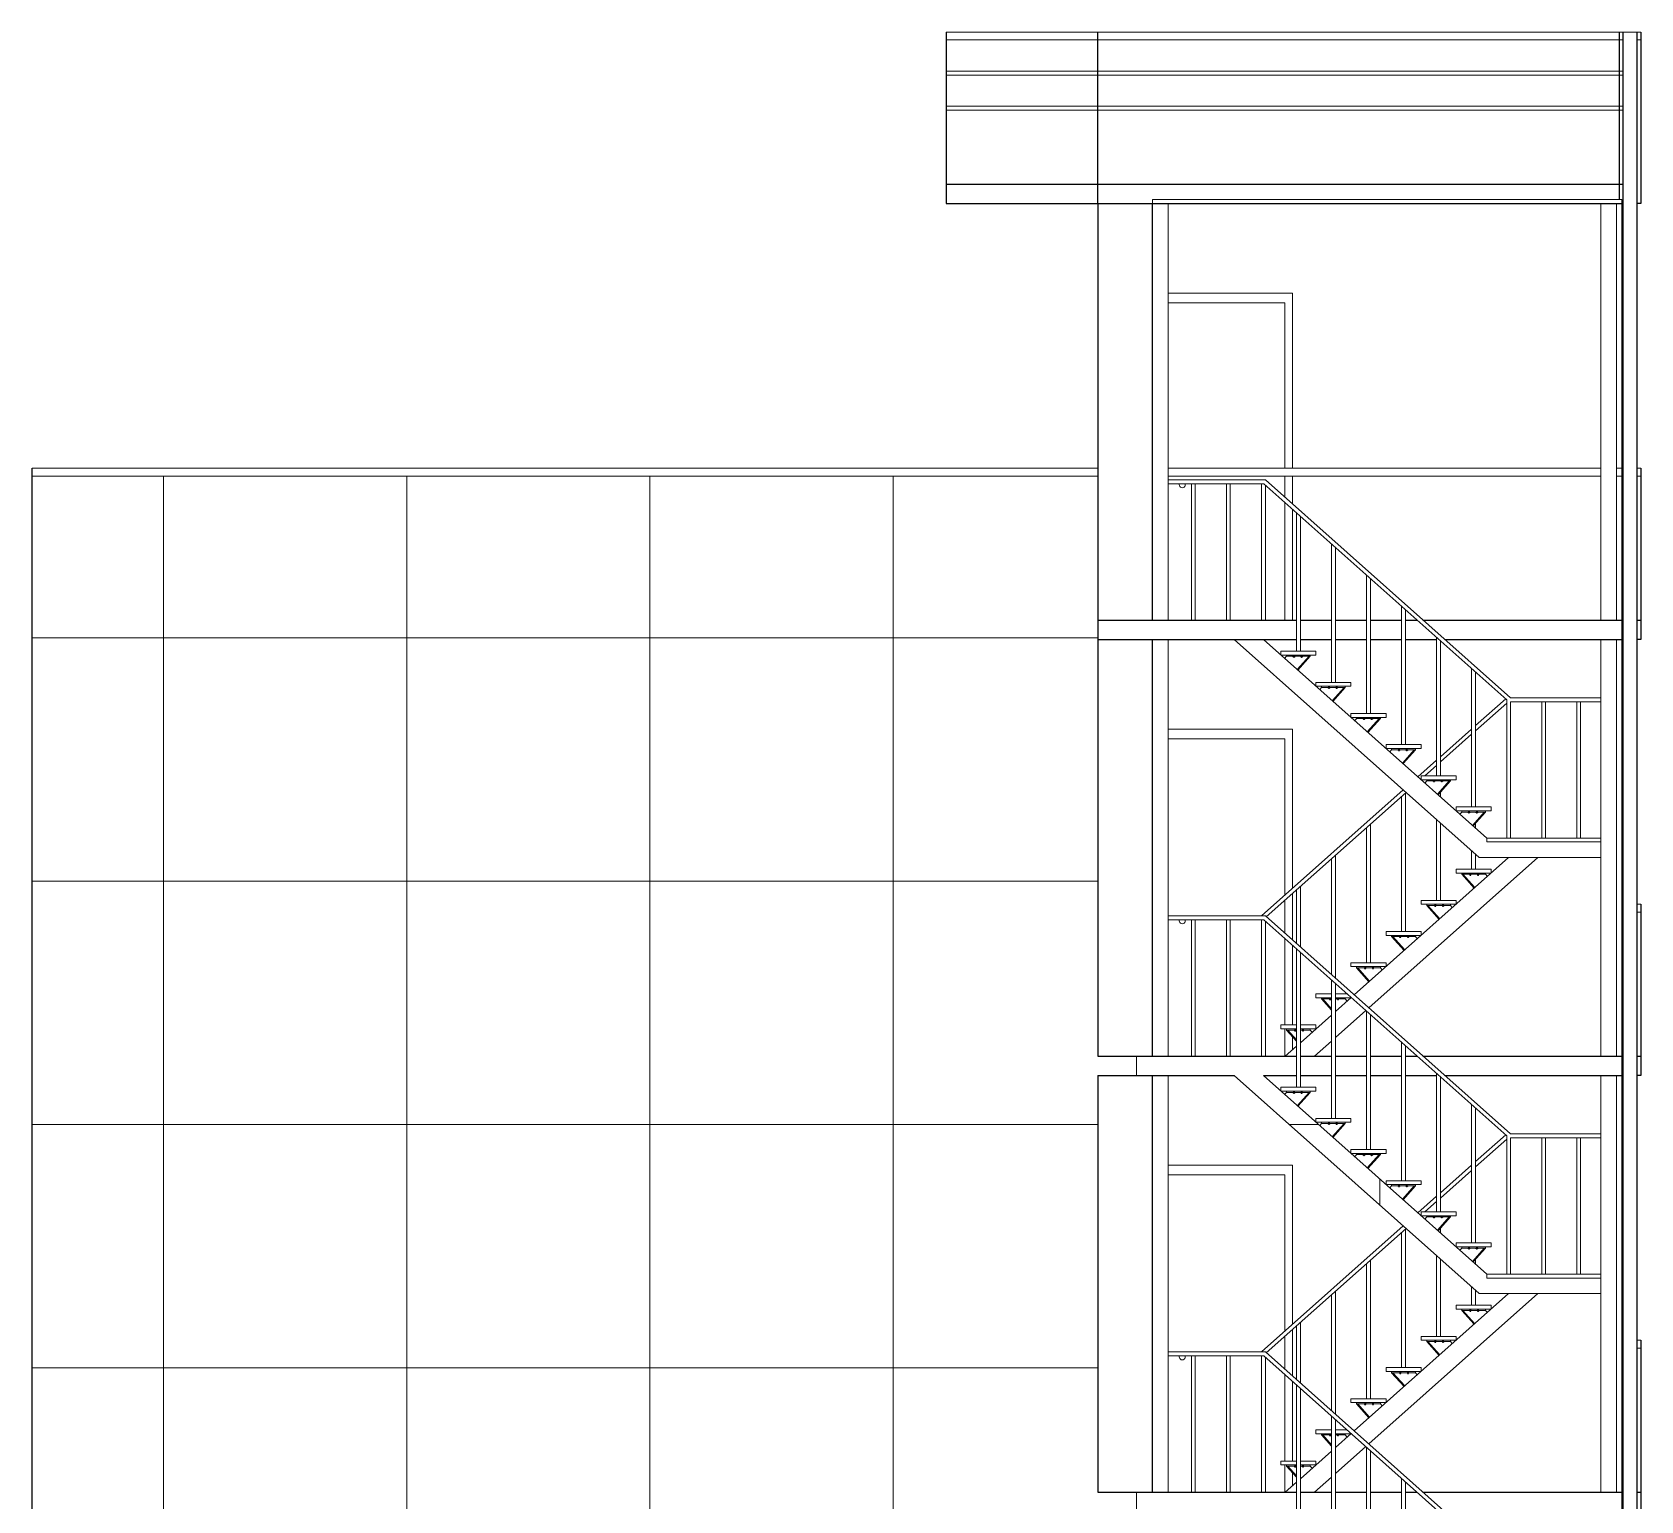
# Model space of a CAD drawing. Header units: inches. Extents: x 151827 to 158466, y -33102 to -26532.
# Drawn here: x 155975.7 to 156389, y -28253.3 to -27876.1 of the extents above; entities that cross this region are included whole.
import ezdxf

# ---------------------------------------------------------------- set-up
doc = ezdxf.new("R2010")
doc.units = ezdxf.units.IN
doc.header["$LTSCALE"] = 5
doc.header["$MEASUREMENT"] = 0
for name, color, linetype, lineweight in [('A-WALL', 7, 'Continuous', 9), ('DOOR', 62, 'Continuous', 0), ('Railing', 43, 'Continuous', 18), ('Staircase', 6, 'Continuous', 13), ('win', 5, 'Continuous', 18)]:
    doc.layers.add(name, color=color, linetype=linetype, lineweight=lineweight)
doc.layers.add('BOLTS', color=51, linetype='Continuous')
doc.layers.add('WALL', color=7, linetype='Continuous')

# ---------------------------------------------------------------- blocks, each defined once
blk = doc.blocks.new('A$C3A4C2E96')
at = {"layer": 'BOLTS', "color": 251}
blk.add_line((-0.015, 0.004), (0.015, 0.004), dxfattribs=at)
at = {"layer": 'BOLTS', "color": 252}
blk.add_lwpolyline([(-0.021, 0), (0.021, 0), (0.021, 0.002), (-0.021, 0.002)], close=True, dxfattribs=at)
blk.add_lwpolyline([(-0.017, 0.002), (-0.015, 0.004), (-0.015, 0.014, -0.414214), (-0.011, 0.018), (0.011, 0.018, -0.414214), (0.015, 0.014), (0.015, 0.004), (0.017, 0.002)], format="xyb", close=True, dxfattribs=at)
at = {"layer": 'BOLTS', "color": 251}
blk.add_lwpolyline([(0.008, 0.004), (0.008, 0.014, 0.414214), (0.004, 0.018), (-0.004, 0.018, 0.414214), (-0.008, 0.014), (-0.008, 0.004)], format="xyb", dxfattribs=at)
for centre, start, end in [((-0.011, 0.014), 0, 90), ((0.011, 0.014), 90, 180)]:
    blk.add_arc(centre, 0.0038, start, end, dxfattribs=at)

msp = doc.modelspace()

# ---------------------------------------------------------------- hatches: boundary and pattern name
at = {"layer": 'A-WALL', "ltscale": 5}
h = msp.add_hatch(dxfattribs=at)
h.set_pattern_fill('ANSI37', color=256, scale=500, angle=45)
h.set_pattern_definition([(90, (-19053.13, -281.74), (-62.5, 0), []), (180, (-19053.13, -281.74), (-4e-15, -62.5), [])])
h.paths.add_polyline_path([(156249.51, -28256.11), (156284.48, -28256.11), (156347.48, -28312.11), (156378.7, -28312.11), (156378.7, -28308.11), (156349.39, -28308.11), (156349.39, -28307.11), (156292.01, -28256.11), (156300.51, -28256.11), (156300.51, -28251.11), (156249.51, -28251.11), (156249.51, -28144.11), (156284.48, -28144.11), (156347.48, -28200.11), (156378.7, -28200.11), (156378.7, -28196.11), (156349.39, -28196.11), (156349.39, -28195.11), (156292.01, -28144.11), (156300.51, -28144.11), (156300.51, -28139.11), (156249.51, -28139.11), (156249.51, -28027.11), (156249.51, -27990.11), (155975.7, -27990.11), (155975.7, -28475.11), (156249.51, -28475.11), (156249.51, -28368.11), (156284.48, -28368.11), (156347.48, -28424.11), (156378.7, -28424.11), (156378.7, -28420.11), (156349.39, -28420.11), (156349.39, -28419.11), (156292.01, -28368.11), (156300.51, -28368.11), (156300.51, -28363.11), (156249.51, -28363.11)])

# ---------------------------------------------------------------- linework, layer by layer
for p, q in [((156263.51, -27920.11, -72.71), (156263.51, -27919.11, -72.71)), ((156263.51, -27919.11, -72.71), (156384.11, -27919.11, -72.71)), ((156267.51, -28027.11, -72.71), (156267.51, -27920.11, -72.71)), ((156378.7, -28027.11, -72.71), (156378.7, -27920.11, -72.71)), ((156382.7, -28027.11, -72.71), (156382.7, -27920.11, -72.71)), ((156384.11, -27919.11, -72.71), (156384.11, -27920.11, -72.71)), ((156384.11, -28027.11, -72.71), (156384.11, -27920.11, -72.71)), ((156292.51, -27991.11, -72.71), (156267.51, -27991.11, -72.71)), ((156355.51, -28047.11, -72.71), (156292.51, -27991.11, -72.71)), ((156292.13, -27992.11, -72.71), (156267.51, -27992.11, -72.71)), ((156273.51, -28027.11, -72.71), (156273.51, -27992.11, -72.71)), ((156274.51, -28027.11, -72.71), (156274.51, -27992.11, -72.71)), ((156282.51, -28027.11, -72.71), (156282.51, -27992.11, -72.71)), ((156283.51, -28027.11, -72.71), (156283.51, -27992.11, -72.71)), ((156291.51, -28027.11, -72.71), (156291.51, -27992.11, -72.71)), ((156354.51, -28047.56, -72.71), (156292.13, -27992.11, -72.71)), ((156292.51, -28027.11, -72.71), (156292.51, -27992.45, -72.71)), ((156300.51, -28035.11, -72.71), (156300.51, -27999.56, -72.71)), ((156301.51, -28035.11, -72.71), (156301.51, -28000.45, -72.71)), ((156309.51, -28043.11, -72.71), (156309.51, -28007.56, -72.71)), ((156310.51, -28043.11, -72.71), (156310.51, -28008.45, -72.71)), ((156318.51, -28051.11, -72.71), (156318.51, -28015.56, -72.71)), ((156319.51, -28051.11, -72.71), (156319.51, -28016.45, -72.71)), ((156327.51, -28059.11, -72.71), (156327.51, -28023.56, -72.71)), ((156328.51, -28059.11, -72.71), (156328.51, -28024.45, -72.71)), ((156384.11, -28027.11, -72.71), (156384.11, -28032.11, -72.71)), ((156267.51, -28139.11, -72.71), (156267.51, -28032.11, -72.71)), ((156284.48, -28032.11, -72.71), (156347.48, -28088.11, -72.71)), ((156292.01, -28032.11, -72.71), (156349.39, -28083.11, -72.71)), ((156336.51, -28067.11, -72.71), (156336.51, -28031.56, -72.71)), ((156337.51, -28067.11, -72.71), (156337.51, -28032.45, -72.71)), ((156378.7, -28139.11, -72.71), (156378.7, -28032.11, -72.71)), ((156382.7, -28139.11, -72.71), (156382.7, -28032.11, -72.71)), ((156384.11, -28139.11, -72.71), (156384.11, -28032.11, -72.71)), ((156297.96, -28036.42, -72.71), (156297.47, -28036.97, -72.71)), ((156303.76, -28036.42, -72.71), (156300.71, -28039.84, -72.71)), ((156304.06, -28036.42, -72.71), (156300.88, -28039.99, -72.71)), ((156345.51, -28075.11, -72.71), (156345.51, -28039.56, -72.71)), ((156346.51, -28075.11, -72.71), (156346.51, -28040.45, -72.71)), ((156306.96, -28044.42, -72.71), (156306.47, -28044.97, -72.71)), ((156312.76, -28044.42, -72.71), (156309.71, -28047.84, -72.71)), ((156313.06, -28044.42, -72.71), (156309.88, -28047.99, -72.71)), ((156354.51, -28047.56, -72.71), (156354.51, -28083.11, -72.71)), ((156355.51, -28047.11, -72.71), (156378.7, -28047.11, -72.71)), ((156355.51, -28048.11, -72.71), (156355.51, -28083.11, -72.71)), ((156355.51, -28048.11, -72.71), (156378.7, -28048.11, -72.71)), ((156363.51, -28048.11, -72.71), (156363.51, -28083.11, -72.71)), ((156364.51, -28048.11, -72.71), (156364.51, -28083.11, -72.71)), ((156372.51, -28048.11, -72.71), (156372.51, -28083.11, -72.71)), ((156373.51, -28048.11, -72.71), (156373.51, -28083.11, -72.71)), ((156315.96, -28052.42, -72.71), (156315.47, -28052.97, -72.71)), ((156321.76, -28052.42, -72.71), (156318.71, -28055.84, -72.71)), ((156322.06, -28052.42, -72.71), (156318.88, -28055.99, -72.71)), ((156324.96, -28060.42, -72.71), (156324.47, -28060.97, -72.71)), ((156330.76, -28060.42, -72.71), (156327.71, -28063.84, -72.71)), ((156331.06, -28060.42, -72.71), (156327.88, -28063.99, -72.71)), ((156333.96, -28068.42, -72.71), (156333.47, -28068.97, -72.71)), ((156339.76, -28068.42, -72.71), (156336.71, -28071.84, -72.71)), ((156340.06, -28068.42, -72.71), (156336.88, -28071.99, -72.71)), ((156342.96, -28076.42, -72.71), (156342.47, -28076.97, -72.71)), ((156348.76, -28076.42, -72.71), (156345.71, -28079.84, -72.71)), ((156349.06, -28076.42, -72.71), (156345.88, -28079.99, -72.71)), ((156349.39, -28083.11, -72.71), (156378.7, -28083.11, -72.71)), ((156315.32, -28123.39, -72.71), (156355.01, -28088.11, -72.71)), ((156319.09, -28126.73, -72.71), (156362.54, -28088.11, -72.71)), ((156347.48, -28088.11, -72.71), (156378.7, -28088.11, -72.71)), ((156342.96, -28092.42, -72.71), (156346.14, -28095.99, -72.71)), ((156343.26, -28092.42, -72.71), (156346.31, -28095.84, -72.71)), ((156349.06, -28092.42, -72.71), (156349.55, -28092.97, -72.71)), ((156333.96, -28100.42, -72.71), (156337.14, -28103.99, -72.71)), ((156334.26, -28100.42, -72.71), (156337.31, -28103.84, -72.71)), ((156340.06, -28100.42, -72.71), (156340.55, -28100.97, -72.71)), ((156292.51, -28103.11, -72.71), (156267.51, -28103.11, -72.71)), ((156292.13, -28104.11, -72.71), (156267.51, -28104.11, -72.71)), ((156273.51, -28139.11, -72.71), (156273.51, -28104.11, -72.71)), ((156274.51, -28139.11, -72.71), (156274.51, -28104.11, -72.71)), ((156282.51, -28139.11, -72.71), (156282.51, -28104.11, -72.71)), ((156283.51, -28139.11, -72.71), (156283.51, -28104.11, -72.71)), ((156291.51, -28139.11, -72.71), (156291.51, -28104.11, -72.71)), ((156354.51, -28159.56, -72.71), (156292.13, -28104.11, -72.71)), ((156355.51, -28159.11, -72.71), (156292.51, -28103.11, -72.71)), ((156292.51, -28139.11, -72.71), (156292.51, -28104.45, -72.71)), ((156324.96, -28108.42, -72.71), (156328.14, -28111.99, -72.71)), ((156325.26, -28108.42, -72.71), (156328.31, -28111.84, -72.71)), ((156331.06, -28108.42, -72.71), (156331.55, -28108.97, -72.71)), ((156300.51, -28147.11, -72.71), (156300.51, -28111.56, -72.71)), ((156301.51, -28147.11, -72.71), (156301.51, -28112.45, -72.71)), ((156315.96, -28116.42, -72.71), (156319.14, -28119.99, -72.71)), ((156316.26, -28116.42, -72.71), (156319.31, -28119.84, -72.71)), ((156322.06, -28116.42, -72.71), (156322.55, -28116.97, -72.71)), ((156309.51, -28155.11, -72.71), (156309.51, -28119.56, -72.71)), ((156310.51, -28155.11, -72.71), (156310.51, -28120.45, -72.71)), ((156306.96, -28124.42, -72.71), (156309.51, -28127.28, -72.71)), ((156307.26, -28124.42, -72.71), (156309.51, -28126.94, -72.71)), ((156310.51, -28127.67, -72.71), (156314.57, -28124.06, -72.71)), ((156310.51, -28134.36, -72.71), (156318.33, -28127.4, -72.71)), ((156313.06, -28124.42, -72.71), (156313.55, -28124.97, -72.71)), ((156318.51, -28163.11, -72.71), (156318.51, -28127.56, -72.71)), ((156301.51, -28135.67, -72.71), (156309.51, -28128.56, -72.71)), ((156319.51, -28163.11, -72.71), (156319.51, -28128.45, -72.71)), ((156297.96, -28132.42, -72.71), (156300.51, -28135.28, -72.71)), ((156298.26, -28132.42, -72.71), (156300.51, -28134.94, -72.71)), ((156304.06, -28132.42, -72.71), (156304.55, -28132.97, -72.71)), ((156305.16, -28139.11, -72.71), (156309.51, -28135.25, -72.71)), ((156327.51, -28171.11, -72.71), (156327.51, -28135.56, -72.71)), ((156297.64, -28139.11, -72.71), (156300.51, -28136.56, -72.71)), ((156328.51, -28171.11, -72.71), (156328.51, -28136.45, -72.71)), ((156267.51, -28251.11, -72.71), (156267.51, -28144.11, -72.71)), ((156284.48, -28144.11, -72.71), (156347.48, -28200.11, -72.71)), ((156292.01, -28144.11, -72.71), (156349.39, -28195.11, -72.71)), ((156336.51, -28179.11, -72.71), (156336.51, -28143.56, -72.71)), ((156378.7, -28251.11, -72.71), (156378.7, -28144.11, -72.71)), ((156382.7, -28251.11, -72.71), (156382.7, -28144.11, -72.71)), ((156384.11, -28251.11, -72.71), (156384.11, -28144.11, -72.71)), ((156297.96, -28148.42, -72.71), (156297.47, -28148.97, -72.71)), ((156303.76, -28148.42, -72.71), (156300.71, -28151.84, -72.71)), ((156304.06, -28148.42, -72.71), (156300.88, -28151.99, -72.71)), ((156337.51, -28179.11, -72.71), (156337.51, -28144.45, -72.71)), ((156345.51, -28187.11, -72.71), (156345.51, -28151.56, -72.71)), ((156346.51, -28187.11, -72.71), (156346.51, -28152.45, -72.71)), ((156306.96, -28156.42, -72.71), (156306.47, -28156.97, -72.71)), ((156312.76, -28156.42, -72.71), (156309.71, -28159.84, -72.71)), ((156313.06, -28156.42, -72.71), (156309.88, -28159.99, -72.71)), ((156354.51, -28159.56, -72.71), (156354.51, -28195.11, -72.71)), ((156355.51, -28159.11, -72.71), (156378.7, -28159.11, -72.71)), ((156355.51, -28160.11, -72.71), (156355.51, -28195.11, -72.71)), ((156355.51, -28160.11, -72.71), (156378.7, -28160.11, -72.71)), ((156363.51, -28160.11, -72.71), (156363.51, -28195.11, -72.71)), ((156364.51, -28160.11, -72.71), (156364.51, -28195.11, -72.71)), ((156372.51, -28160.11, -72.71), (156372.51, -28195.11, -72.71)), ((156373.51, -28160.11, -72.71), (156373.51, -28195.11, -72.71)), ((156315.96, -28164.42, -72.71), (156315.47, -28164.97, -72.71)), ((156321.76, -28164.42, -72.71), (156318.71, -28167.84, -72.71)), ((156322.06, -28164.42, -72.71), (156318.88, -28167.99, -72.71)), ((156324.96, -28172.42, -72.71), (156324.47, -28172.97, -72.71)), ((156330.76, -28172.42, -72.71), (156327.71, -28175.84, -72.71)), ((156331.06, -28172.42, -72.71), (156327.88, -28175.99, -72.71)), ((156333.96, -28180.42, -72.71), (156333.47, -28180.97, -72.71)), ((156339.76, -28180.42, -72.71), (156336.71, -28183.84, -72.71)), ((156340.06, -28180.42, -72.71), (156336.88, -28183.99, -72.71)), ((156342.96, -28188.42, -72.71), (156342.47, -28188.97, -72.71)), ((156348.76, -28188.42, -72.71), (156345.71, -28191.84, -72.71)), ((156349.06, -28188.42, -72.71), (156345.88, -28191.99, -72.71)), ((156349.39, -28195.11, -72.71), (156378.7, -28195.11, -72.71)), ((156315.32, -28235.39, -72.71), (156355.01, -28200.11, -72.71)), ((156319.09, -28238.73, -72.71), (156362.54, -28200.11, -72.71)), ((156347.48, -28200.11, -72.71), (156378.7, -28200.11, -72.71)), ((156342.96, -28204.42, -72.71), (156346.14, -28207.99, -72.71)), ((156343.26, -28204.42, -72.71), (156346.31, -28207.84, -72.71)), ((156349.06, -28204.42, -72.71), (156349.55, -28204.97, -72.71)), ((156333.96, -28212.42, -72.71), (156337.14, -28215.99, -72.71)), ((156334.26, -28212.42, -72.71), (156337.31, -28215.84, -72.71)), ((156340.06, -28212.42, -72.71), (156340.55, -28212.97, -72.71)), ((156292.51, -28215.11, -72.71), (156267.51, -28215.11, -72.71)), ((156292.13, -28216.11, -72.71), (156267.51, -28216.11, -72.71)), ((156273.51, -28251.11, -72.71), (156273.51, -28216.11, -72.71)), ((156274.51, -28251.11, -72.71), (156274.51, -28216.11, -72.71)), ((156282.51, -28251.11, -72.71), (156282.51, -28216.11, -72.71)), ((156283.51, -28251.11, -72.71), (156283.51, -28216.11, -72.71)), ((156291.51, -28251.11, -72.71), (156291.51, -28216.11, -72.71)), ((156354.51, -28271.56, -72.71), (156292.13, -28216.11, -72.71)), ((156355.51, -28271.11, -72.71), (156292.51, -28215.11, -72.71)), ((156292.51, -28251.11, -72.71), (156292.51, -28216.45, -72.71)), ((156324.96, -28220.42, -72.71), (156328.14, -28223.99, -72.71)), ((156325.26, -28220.42, -72.71), (156328.31, -28223.84, -72.71)), ((156331.06, -28220.42, -72.71), (156331.55, -28220.97, -72.71)), ((156300.51, -28259.11, -72.71), (156300.51, -28223.56, -72.71)), ((156301.51, -28259.11, -72.71), (156301.51, -28224.45, -72.71)), ((156315.96, -28228.42, -72.71), (156319.14, -28231.99, -72.71)), ((156316.26, -28228.42, -72.71), (156319.31, -28231.84, -72.71)), ((156322.06, -28228.42, -72.71), (156322.55, -28228.97, -72.71)), ((156309.51, -28267.11, -72.71), (156309.51, -28231.56, -72.71)), ((156310.51, -28267.11, -72.71), (156310.51, -28232.45, -72.71)), ((156306.96, -28236.42, -72.71), (156309.51, -28239.28, -72.71)), ((156307.26, -28236.42, -72.71), (156309.51, -28238.94, -72.71)), ((156310.51, -28239.67, -72.71), (156314.57, -28236.06, -72.71)), ((156313.06, -28236.42, -72.71), (156313.55, -28236.97, -72.71)), ((156301.51, -28247.67, -72.71), (156309.51, -28240.56, -72.71)), ((156310.51, -28246.36, -72.71), (156318.33, -28239.4, -72.71)), ((156318.51, -28275.11, -72.71), (156318.51, -28239.56, -72.71)), ((156319.51, -28275.11, -72.71), (156319.51, -28240.45, -72.71)), ((156297.96, -28244.42, -72.71), (156300.51, -28247.28, -72.71)), ((156298.26, -28244.42, -72.71), (156300.51, -28246.94, -72.71)), ((156304.06, -28244.42, -72.71), (156304.55, -28244.97, -72.71)), ((156305.16, -28251.11, -72.71), (156309.51, -28247.25, -72.71)), ((156327.51, -28283.11, -72.71), (156327.51, -28247.56, -72.71)), ((156297.64, -28251.11, -72.71), (156300.51, -28248.56, -72.71)), ((156328.51, -28283.11, -72.71), (156328.51, -28248.45, -72.71))]:
    msp.add_line(p, q, dxfattribs=at)
at = {"layer": 'A-WALL', "ltscale": 5, "elevation": -72.71}
for points in [[(156305.51, -28036.11), (156296.51, -28036.11), (156296.51, -28035.11), (156305.51, -28035.11)], [(156314.51, -28044.11), (156305.51, -28044.11), (156305.51, -28043.11), (156314.51, -28043.11)], [(156323.51, -28052.11), (156314.51, -28052.11), (156314.51, -28051.11), (156323.51, -28051.11)], [(156332.51, -28060.11), (156323.51, -28060.11), (156323.51, -28059.11), (156332.51, -28059.11)], [(156341.51, -28068.11), (156332.51, -28068.11), (156332.51, -28067.11), (156341.51, -28067.11)], [(156350.51, -28076.11), (156341.51, -28076.11), (156341.51, -28075.11), (156350.51, -28075.11)], [(156349.39, -28083.11), (156378.7, -28083.11), (156378.7, -28084.11), (156349.39, -28084.11)], [(156341.51, -28091.11), (156350.51, -28091.11), (156350.51, -28092.11), (156341.51, -28092.11)], [(156332.51, -28099.11), (156341.51, -28099.11), (156341.51, -28100.11), (156332.51, -28100.11)], [(156323.51, -28107.11), (156332.51, -28107.11), (156332.51, -28108.11), (156323.51, -28108.11)], [(156314.51, -28115.11), (156323.51, -28115.11), (156323.51, -28116.11), (156314.51, -28116.11)], [(156305.51, -28148.11), (156296.51, -28148.11), (156296.51, -28147.11), (156305.51, -28147.11)], [(156314.51, -28156.11), (156305.51, -28156.11), (156305.51, -28155.11), (156314.51, -28155.11)], [(156323.51, -28164.11), (156314.51, -28164.11), (156314.51, -28163.11), (156323.51, -28163.11)], [(156332.51, -28172.11), (156323.51, -28172.11), (156323.51, -28171.11), (156332.51, -28171.11)], [(156341.51, -28180.11), (156332.51, -28180.11), (156332.51, -28179.11), (156341.51, -28179.11)], [(156350.51, -28188.11), (156341.51, -28188.11), (156341.51, -28187.11), (156350.51, -28187.11)], [(156349.39, -28195.11), (156378.7, -28195.11), (156378.7, -28196.11), (156349.39, -28196.11)], [(156341.51, -28203.11), (156350.51, -28203.11), (156350.51, -28204.11), (156341.51, -28204.11)], [(156332.51, -28211.11), (156341.51, -28211.11), (156341.51, -28212.11), (156332.51, -28212.11)], [(156323.51, -28219.11), (156332.51, -28219.11), (156332.51, -28220.11), (156323.51, -28220.11)], [(156314.51, -28227.11), (156323.51, -28227.11), (156323.51, -28228.11), (156314.51, -28228.11)]]:
    msp.add_lwpolyline(points, close=True, dxfattribs=at)
for points in [[(156309.51, -28124.11), (156305.51, -28124.11), (156305.51, -28123.11), (156309.51, -28123.11)], [(156310.51, -28123.11), (156313.5, -28123.11)], [(156314.51, -28124), (156314.51, -28124.11), (156310.51, -28124.11)], [(156300.51, -28132.11), (156296.51, -28132.11), (156296.51, -28131.11), (156300.51, -28131.11)], [(156301.51, -28131.11), (156305.51, -28131.11), (156305.51, -28132.11), (156301.51, -28132.11)], [(156309.51, -28236.11), (156305.51, -28236.11), (156305.51, -28235.11), (156309.51, -28235.11)], [(156310.51, -28235.11), (156313.5, -28235.11)], [(156314.51, -28236), (156314.51, -28236.11), (156310.51, -28236.11)], [(156300.51, -28244.11), (156296.51, -28244.11), (156296.51, -28243.11), (156300.51, -28243.11)], [(156301.51, -28243.11), (156305.51, -28243.11), (156305.51, -28244.11), (156301.51, -28244.11)]]:
    msp.add_lwpolyline(points, dxfattribs=at)
at = {"layer": 'A-WALL', "ltscale": 5}
for centre in [(156271.16, -27992.36, -72.71), (156271.16, -28104.36, -72.71), (156271.16, -28216.36, -72.71)]:
    msp.add_arc(centre, 0.766, 160.9616, 19.0384, dxfattribs=at)
at = {"layer": 'DOOR', "lineweight": 13}
for p, q in [((156267.51, -27943.11, -72.71), (156299.51, -27943.11, -72.71)), ((156267.51, -27945.61, -72.71), (156297.51, -27945.61, -72.71)), ((156297.51, -27988.11, -72.71), (156297.51, -27945.61, -72.71)), ((156299.51, -27988.11, -72.71), (156299.51, -27943.11, -72.71)), ((156297.51, -27995.56, -72.71), (156297.51, -27990.11, -72.71)), ((156299.51, -27997.33, -72.71), (156299.51, -27990.11, -72.71)), ((156297.51, -28027.11, -72.71), (156297.51, -27996.89, -72.71)), ((156299.51, -28027.11, -72.71), (156299.51, -27998.67, -72.71)), ((156267.51, -28055.11, -72.71), (156299.51, -28055.11, -72.71)), ((156299.51, -28096, -72.71), (156299.51, -28055.11, -72.71)), ((156267.51, -28057.61, -72.71), (156297.51, -28057.61, -72.71)), ((156297.51, -28097.78, -72.71), (156297.51, -28057.61, -72.71)), ((156334.4, -28068.11, -72.71), (156334.4, -28068.11, -72.71)), ((156334.4, -28068.11, -72.71), (156334.4, -28068.11, -72.71)), ((156336.9, -28068.11, -72.71), (156336.9, -28068.11, -72.71)), ((156336.9, -28071.97, -72.71), (156336.9, -28072.01, -72.71)), ((156299.51, -28109.33, -72.71), (156299.51, -28097.34, -72.71)), ((156297.51, -28107.56, -72.71), (156297.51, -28099.12, -72.71)), ((156336.9, -28100.11, -72.71), (156336.9, -28100.11, -72.71)), ((156297.51, -28131.11, -72.71), (156297.51, -28108.89, -72.71)), ((156299.51, -28131.11, -72.71), (156299.51, -28110.67, -72.71)), ((156297.51, -28139.11, -72.71), (156297.51, -28132.11, -72.71)), ((156299.51, -28137.44, -72.71), (156299.51, -28134.16, -72.71)), ((156267.51, -28167.11, -72.71), (156299.51, -28167.11, -72.71)), ((156299.51, -28208, -72.71), (156299.51, -28167.11, -72.71)), ((156267.51, -28169.61, -72.71), (156297.51, -28169.61, -72.71)), ((156297.51, -28209.78, -72.71), (156297.51, -28169.61, -72.71)), ((156334.4, -28180.11, -72.71), (156334.4, -28180.11, -72.71)), ((156334.4, -28180.11, -72.71), (156334.4, -28180.11, -72.71)), ((156336.9, -28180.11, -72.71), (156336.9, -28180.11, -72.71)), ((156336.9, -28183.97, -72.71), (156336.9, -28184.01, -72.71)), ((156299.51, -28221.33, -72.71), (156299.51, -28209.34, -72.71)), ((156297.51, -28219.56, -72.71), (156297.51, -28211.12, -72.71)), ((156336.9, -28212.11, -72.71), (156336.9, -28212.11, -72.71)), ((156297.51, -28243.11, -72.71), (156297.51, -28220.89, -72.71)), ((156299.51, -28243.11, -72.71), (156299.51, -28222.67, -72.71)), ((156297.51, -28251.11, -72.71), (156297.51, -28244.11, -72.71)), ((156299.51, -28249.44, -72.71), (156299.51, -28246.16, -72.71))]:
    msp.add_line(p, q, dxfattribs=at)
at = {"layer": 'Railing', "color": 30}
for p, q in [((156210.51, -27876.11, -72.71), (156388.98, -27876.11, -72.71)), ((156210.51, -27878.11, -72.71), (156384.4, -27878.11, -72.71)), ((156388.05, -27876.11, -72.71), (156388.98, -27876.11, -72.71)), ((156388.05, -27878.11, -72.71), (156388.98, -27878.11, -72.71)), ((156388.05, -27878.11, -72.71), (156388.98, -27878.11, -72.71)), ((156210.51, -27886.11, -72.71), (156384.4, -27886.11, -72.71)), ((156210.51, -27887.11, -72.71), (156384.4, -27887.11, -72.71)), ((156210.51, -27895.11, -72.71), (156384.4, -27895.11, -72.71)), ((156210.51, -27896.11, -72.71), (156384.4, -27896.11, -72.71)), ((155975.7, -27988.11, -72.71), (156249.51, -27988.11, -72.71)), ((155975.7, -27990.11, -72.71), (156249.51, -27990.11, -72.71)), ((156267.51, -27988.11, -72.71), (156378.7, -27988.11, -72.71)), ((156267.51, -27990.11, -72.71), (156378.7, -27990.11, -72.71)), ((156382.7, -27988.11, -72.71), (156384.4, -27988.11, -72.71)), ((156382.7, -27990.11, -72.71), (156384.4, -27990.11, -72.71)), ((156388.05, -27988.11, -72.71), (156388.98, -27988.11, -72.71)), ((156388.05, -27990.11, -72.71), (156388.98, -27990.11, -72.71)), ((156388.05, -28100.11, -72.71), (156388.98, -28100.11, -72.71)), ((156388.05, -28102.11, -72.71), (156388.98, -28102.11, -72.71)), ((156388.05, -28212.11, -72.71), (156388.98, -28212.11, -72.71)), ((156388.05, -28214.11, -72.71), (156388.98, -28214.11, -72.71))]:
    msp.add_line(p, q, dxfattribs=at)
at = {"layer": 'Staircase', "ltscale": 7}
for p, q in [((156346.51, -28054.22, -72.71), (156354.26, -28047.34, -72.71)), ((156346.51, -28055.56, -72.71), (156354.51, -28048.45, -72.71)), ((156337.51, -28062.22, -72.71), (156345.51, -28055.11, -72.71)), ((156337.51, -28063.56, -72.71), (156345.51, -28056.45, -72.71)), ((156331.7, -28067.39, -72.71), (156336.51, -28063.11, -72.71)), ((156333.52, -28067.11, -72.71), (156336.51, -28064.45, -72.71)), ((156332.45, -28068.06, -72.71), (156332.51, -28068, -72.71)), ((156291.51, -28103.11, -72.71), (156327.93, -28070.73, -72.71)), ((156292.76, -28103.34, -72.71), (156328.69, -28071.4, -72.71)), ((156327.51, -28072.45, -72.71), (156327.51, -28107.11, -72.71)), ((156328.51, -28071.56, -72.71), (156328.51, -28107.11, -72.71)), ((156337.51, -28071.28, -72.71), (156337.51, -28072.56, -72.71)), ((156318.51, -28080.45, -72.71), (156318.51, -28115.11, -72.71)), ((156319.51, -28079.56, -72.71), (156319.51, -28115.11, -72.71)), ((156336.51, -28078.36, -72.71), (156336.51, -28099.11, -72.71)), ((156337.51, -28079.25, -72.71), (156337.51, -28099.11, -72.71)), ((156346.51, -28079.28, -72.71), (156346.51, -28080.56, -72.71)), ((156345.51, -28086.36, -72.71), (156345.51, -28091.11, -72.71)), ((156309.51, -28088.45, -72.71), (156309.51, -28118.22, -72.71)), ((156310.51, -28087.56, -72.71), (156310.51, -28119.11, -72.71)), ((156346.51, -28087.25, -72.71), (156346.51, -28091.11, -72.71)), ((156300.51, -28096.45, -72.71), (156300.51, -28110.22, -72.71)), ((156301.51, -28095.56, -72.71), (156301.51, -28111.11, -72.71)), ((156346.51, -28166.22, -72.71), (156354.26, -28159.34, -72.71)), ((156346.51, -28167.56, -72.71), (156354.51, -28160.45, -72.71)), ((156337.51, -28174.22, -72.71), (156345.51, -28167.11, -72.71)), ((156337.51, -28175.56, -72.71), (156345.51, -28168.45, -72.71)), ((156331.7, -28179.39, -72.71), (156336.51, -28175.11, -72.71)), ((156333.52, -28179.11, -72.71), (156336.51, -28176.45, -72.71)), ((156332.45, -28180.06, -72.71), (156332.51, -28180, -72.71)), ((156291.51, -28215.11, -72.71), (156327.93, -28182.73, -72.71)), ((156292.76, -28215.34, -72.71), (156328.69, -28183.4, -72.71)), ((156327.51, -28184.45, -72.71), (156327.51, -28219.11, -72.71)), ((156328.51, -28183.56, -72.71), (156328.51, -28219.11, -72.71)), ((156337.51, -28183.28, -72.71), (156337.51, -28184.56, -72.71)), ((156318.51, -28192.45, -72.71), (156318.51, -28227.11, -72.71)), ((156319.51, -28191.56, -72.71), (156319.51, -28227.11, -72.71)), ((156336.51, -28190.36, -72.71), (156336.51, -28211.11, -72.71)), ((156337.51, -28191.25, -72.71), (156337.51, -28211.11, -72.71)), ((156346.51, -28191.28, -72.71), (156346.51, -28192.56, -72.71)), ((156309.51, -28200.45, -72.71), (156309.51, -28230.22, -72.71)), ((156310.51, -28199.56, -72.71), (156310.51, -28231.11, -72.71)), ((156345.51, -28198.36, -72.71), (156345.51, -28203.11, -72.71)), ((156346.51, -28199.25, -72.71), (156346.51, -28203.11, -72.71)), ((156300.51, -28208.45, -72.71), (156300.51, -28222.22, -72.71)), ((156301.51, -28207.56, -72.71), (156301.51, -28223.11, -72.71))]:
    msp.add_line(p, q, dxfattribs=at)
at = {"layer": 'Staircase', "ltscale": 7, "elevation": -72.71}
for points in [[(156297.96, -28036.11), (156297.96, -28036.42), (156304.06, -28036.42), (156304.06, -28036.11)], [(156306.96, -28044.11), (156306.96, -28044.42), (156313.06, -28044.42), (156313.06, -28044.11)], [(156315.96, -28052.11), (156315.96, -28052.42), (156322.06, -28052.42), (156322.06, -28052.11)], [(156324.96, -28060.11), (156324.96, -28060.42), (156331.06, -28060.42), (156331.06, -28060.11)], [(156333.96, -28068.11), (156333.96, -28068.42), (156340.06, -28068.42), (156340.06, -28068.11)], [(156342.96, -28076.11), (156342.96, -28076.42), (156349.06, -28076.42), (156349.06, -28076.11)], [(156349.06, -28092.11), (156349.06, -28092.42), (156342.96, -28092.42), (156342.96, -28092.11)], [(156340.06, -28100.11), (156340.06, -28100.42), (156333.96, -28100.42), (156333.96, -28100.11)], [(156331.06, -28108.11), (156331.06, -28108.42), (156324.96, -28108.42), (156324.96, -28108.11)], [(156322.06, -28116.11), (156322.06, -28116.42), (156315.96, -28116.42), (156315.96, -28116.11)], [(156297.96, -28148.11), (156297.96, -28148.42), (156304.06, -28148.42), (156304.06, -28148.11)], [(156306.96, -28156.11), (156306.96, -28156.42), (156313.06, -28156.42), (156313.06, -28156.11)], [(156315.96, -28164.11), (156315.96, -28164.42), (156322.06, -28164.42), (156322.06, -28164.11)], [(156324.96, -28172.11), (156324.96, -28172.42), (156331.06, -28172.42), (156331.06, -28172.11)], [(156333.96, -28180.11), (156333.96, -28180.42), (156340.06, -28180.42), (156340.06, -28180.11)], [(156342.96, -28188.11), (156342.96, -28188.42), (156349.06, -28188.42), (156349.06, -28188.11)], [(156349.06, -28204.11), (156349.06, -28204.42), (156342.96, -28204.42), (156342.96, -28204.11)], [(156340.06, -28212.11), (156340.06, -28212.42), (156333.96, -28212.42), (156333.96, -28212.11)], [(156331.06, -28220.11), (156331.06, -28220.42), (156324.96, -28220.42), (156324.96, -28220.11)], [(156322.06, -28228.11), (156322.06, -28228.42), (156315.96, -28228.42), (156315.96, -28228.11)]]:
    msp.add_lwpolyline(points, close=True, dxfattribs=at)
for points in [[(156309.51, -28124.42), (156306.96, -28124.42), (156306.96, -28124.11), (156309.51, -28124.11)], [(156310.51, -28124.11), (156313.06, -28124.11), (156313.06, -28124.42), (156310.51, -28124.42)], [(156300.51, -28132.42), (156297.96, -28132.42), (156297.96, -28132.11), (156300.51, -28132.11)], [(156301.51, -28132.11), (156304.06, -28132.11), (156304.06, -28132.42), (156301.51, -28132.42)], [(156309.51, -28236.42), (156306.96, -28236.42), (156306.96, -28236.11), (156309.51, -28236.11)], [(156310.51, -28236.11), (156313.06, -28236.11), (156313.06, -28236.42), (156310.51, -28236.42)], [(156300.51, -28244.42), (156297.96, -28244.42), (156297.96, -28244.11), (156300.51, -28244.11)], [(156301.51, -28244.11), (156304.06, -28244.11), (156304.06, -28244.42), (156301.51, -28244.42)]]:
    msp.add_lwpolyline(points, dxfattribs=at)
at = {"layer": 'WALL', "color": 2, "linetype": 'ByBlock', "ltscale": 5}
for p, q in [((156210.51, -27876.11, -72.71), (156210.51, -27920.11, -72.71)), ((156249.51, -27920.11, -72.71), (156249.51, -27876.11, -72.71)), ((156383.48, -27919.11, -72.71), (156383.48, -27876.11, -72.71)), ((156384.4, -28251.11, -72.71), (156384.4, -27876.11, -72.71)), ((156388.05, -28491.11, -72.71), (156388.05, -27876.11, -72.71)), ((156388.98, -27876.11, -72.71), (156388.98, -27920.11, -72.71)), ((156210.51, -27915.11, -72.71), (156384.4, -27915.11, -72.71)), ((156384.4, -27920.11, -72.71), (156384.4, -27915.11, -72.71)), ((156210.51, -27920.11, -72.71), (156384.4, -27920.11, -72.71)), ((156249.51, -27920.11, -72.71), (156249.51, -28027.11, -72.71)), ((156263.51, -28027.11, -72.71), (156263.51, -27920.11, -72.71)), ((156388.98, -27920.11, -72.71), (156388.05, -27920.11, -72.71)), ((155975.7, -28491.11, -72.71), (155975.7, -27988.11, -72.71)), ((156388.98, -27988.11, -72.71), (156388.98, -28032.11, -72.71)), ((156249.51, -28027.11, -72.71), (156300.51, -28027.11, -72.71)), ((156249.51, -28027.11, -72.71), (156249.51, -28139.11, -72.71)), ((156301.51, -28027.11, -72.71), (156309.51, -28027.11, -72.71)), ((156310.51, -28027.11, -72.71), (156318.51, -28027.11, -72.71)), ((156319.51, -28027.11, -72.71), (156327.51, -28027.11, -72.71)), ((156328.51, -28027.11, -72.71), (156331.5, -28027.11, -72.71)), ((156333.01, -28027.11, -72.71), (156384.4, -28027.11, -72.71)), ((156384.4, -28032.11, -72.71), (156384.4, -28027.11, -72.71)), ((156388.05, -28027.11, -72.71), (156388.98, -28027.11, -72.71)), ((156249.51, -28032.11, -72.71), (156300.51, -28032.11, -72.71)), ((156263.51, -28139.11, -72.71), (156263.51, -28032.11, -72.71)), ((156301.51, -28032.11, -72.71), (156309.51, -28032.11, -72.71)), ((156310.51, -28032.11, -72.71), (156318.51, -28032.11, -72.71)), ((156319.51, -28032.11, -72.71), (156327.51, -28032.11, -72.71)), ((156328.51, -28032.11, -72.71), (156336.51, -28032.11, -72.71)), ((156338.64, -28032.11, -72.71), (156384.4, -28032.11, -72.71)), ((156388.98, -28032.11, -72.71), (156388.05, -28032.11, -72.71)), ((156388.98, -28100.11, -72.71), (156388.98, -28144.11, -72.71)), ((156249.51, -28139.11, -72.71), (156300.51, -28139.11, -72.71)), ((156301.51, -28139.11, -72.71), (156309.51, -28139.11, -72.71)), ((156310.51, -28139.11, -72.71), (156318.51, -28139.11, -72.71)), ((156319.51, -28139.11, -72.71), (156327.51, -28139.11, -72.71)), ((156328.51, -28139.11, -72.71), (156331.5, -28139.11, -72.71)), ((156333.01, -28139.11, -72.71), (156384.4, -28139.11, -72.71)), ((156384.11, -28139.11, -72.71), (156384.11, -28144.11, -72.71)), ((156388.05, -28139.11, -72.71), (156388.98, -28139.11, -72.71)), ((156249.51, -28144.11, -72.71), (156284.48, -28144.11, -72.71)), ((156249.51, -28144.11, -72.71), (156249.51, -28251.11, -72.71)), ((156263.51, -28251.11, -72.71), (156263.51, -28144.11, -72.71)), ((156292.01, -28144.11, -72.71), (156300.51, -28144.11, -72.71)), ((156301.51, -28144.11, -72.71), (156309.51, -28144.11, -72.71)), ((156310.51, -28144.11, -72.71), (156318.51, -28144.11, -72.71)), ((156319.51, -28144.11, -72.71), (156327.51, -28144.11, -72.71)), ((156328.51, -28144.11, -72.71), (156336.51, -28144.11, -72.71)), ((156338.64, -28144.11, -72.71), (156384.4, -28144.11, -72.71)), ((156388.98, -28144.11, -72.71), (156388.05, -28144.11, -72.71)), ((156388.98, -28212.11, -72.71), (156388.98, -28256.11, -72.71)), ((156249.51, -28251.11, -72.71), (156300.51, -28251.11, -72.71)), ((156301.51, -28251.11, -72.71), (156309.51, -28251.11, -72.71)), ((156310.51, -28251.11, -72.71), (156318.51, -28251.11, -72.71)), ((156319.51, -28251.11, -72.71), (156327.51, -28251.11, -72.71)), ((156328.51, -28251.11, -72.71), (156331.5, -28251.11, -72.71)), ((156333.01, -28251.11, -72.71), (156384.4, -28251.11, -72.71)), ((156384.11, -28251.11, -72.71), (156384.11, -28256.11, -72.71)), ((156384.4, -28256.11, -72.71), (156384.4, -28251.11, -72.71)), ((156388.05, -28251.11, -72.71), (156388.98, -28251.11, -72.71))]:
    msp.add_line(p, q, dxfattribs=at)
at = {"layer": 'win'}
for p, q in [((156334.4, -28068.11, -72.71), (156334.4, -28068.11, -72.71)), ((156334.4, -28180.11, -72.71), (156334.4, -28180.11, -72.71))]:
    msp.add_line(p, q, dxfattribs=at)

# ---------------------------------------------------------------- block references
at = {"layer": 'Staircase', "ltscale": 7, "yscale": 9.999999902263017, "zscale": 9.999999902263017}
for p, xscale, rotation in [((156299.85, -28036.42, -72.71), 9.999999902263017, 180.0080106379237), ((156301.85, -28036.42, -72.71), 9.999999902263017, 180.0080106379237), ((156308.85, -28044.42, -72.71), 9.999999902263017, 180.0080106379237), ((156310.85, -28044.42, -72.71), 9.999999902263017, 180.0080106379237), ((156317.85, -28052.42, -72.71), 9.999999902263017, 180.0080106379237), ((156319.85, -28052.42, -72.71), 9.999999902263017, 180.0080106379237), ((156326.85, -28060.42, -72.71), 9.999999902263017, 180.0080106379237), ((156328.85, -28060.42, -72.71), 9.999999902263017, 180.0080106379237), ((156335.85, -28068.42, -72.71), 9.999999902263017, 180.0080106379237), ((156337.85, -28068.42, -72.71), 9.999999902263017, 180.0080106379237), ((156344.85, -28076.42, -72.71), 9.999999902263017, 180.0080106379237), ((156346.85, -28076.42, -72.71), 9.999999902263017, 180.0080106379237), ((156345.17, -28092.42, -72.71), -9.999999902263017, 179.9919893620764), ((156347.17, -28092.42, -72.71), -9.999999902263017, 179.9919893620764), ((156336.17, -28100.42, -72.71), -9.999999902263017, 179.9919893620764), ((156338.17, -28100.42, -72.71), -9.999999902263017, 179.9919893620764), ((156327.17, -28108.42, -72.71), -9.999999902263017, 179.9919893620764), ((156329.17, -28108.42, -72.71), -9.999999902263017, 179.9919893620764), ((156318.17, -28116.42, -72.71), -9.999999902263017, 179.9919893620764), ((156320.17, -28116.42, -72.71), -9.999999902263017, 179.9919893620764), ((156309.17, -28124.42, -72.71), -9.999999902263017, 179.9919893620764), ((156311.17, -28124.42, -72.71), -9.999999902263017, 179.9919893620764), ((156300.17, -28132.42, -72.71), -9.999999902263017, 179.9919893620764), ((156302.17, -28132.42, -72.71), -9.999999902263017, 179.9919893620764), ((156299.85, -28148.42, -72.71), 9.999999902263017, 180.0080106379237), ((156301.85, -28148.42, -72.71), 9.999999902263017, 180.0080106379237), ((156308.85, -28156.42, -72.71), 9.999999902263017, 180.0080106379237), ((156310.85, -28156.42, -72.71), 9.999999902263017, 180.0080106379237), ((156317.85, -28164.42, -72.71), 9.999999902263017, 180.0080106379237), ((156319.85, -28164.42, -72.71), 9.999999902263017, 180.0080106379237), ((156326.85, -28172.42, -72.71), 9.999999902263017, 180.0080106379237), ((156328.85, -28172.42, -72.71), 9.999999902263017, 180.0080106379237), ((156335.85, -28180.42, -72.71), 9.999999902263017, 180.0080106379237), ((156337.85, -28180.42, -72.71), 9.999999902263017, 180.0080106379237), ((156344.85, -28188.42, -72.71), 9.999999902263017, 180.0080106379237), ((156346.85, -28188.42, -72.71), 9.999999902263017, 180.0080106379237), ((156345.17, -28204.42, -72.71), -9.999999902263017, 179.9919893620764), ((156347.17, -28204.42, -72.71), -9.999999902263017, 179.9919893620764), ((156336.17, -28212.42, -72.71), -9.999999902263017, 179.9919893620764), ((156338.17, -28212.42, -72.71), -9.999999902263017, 179.9919893620764), ((156327.17, -28220.42, -72.71), -9.999999902263017, 179.9919893620764), ((156329.17, -28220.42, -72.71), -9.999999902263017, 179.9919893620764), ((156318.17, -28228.42, -72.71), -9.999999902263017, 179.9919893620764), ((156320.17, -28228.42, -72.71), -9.999999902263017, 179.9919893620764), ((156309.17, -28236.42, -72.71), -9.999999902263017, 179.9919893620764), ((156311.17, -28236.42, -72.71), -9.999999902263017, 179.9919893620764), ((156300.17, -28244.42, -72.71), -9.999999902263017, 179.9919893620764), ((156302.17, -28244.42, -72.71), -9.999999902263017, 179.9919893620764)]:
    msp.add_blockref('A$C3A4C2E96', p, dxfattribs=dict(at, xscale=xscale, rotation=rotation))

doc.saveas('drawing.dxf')
